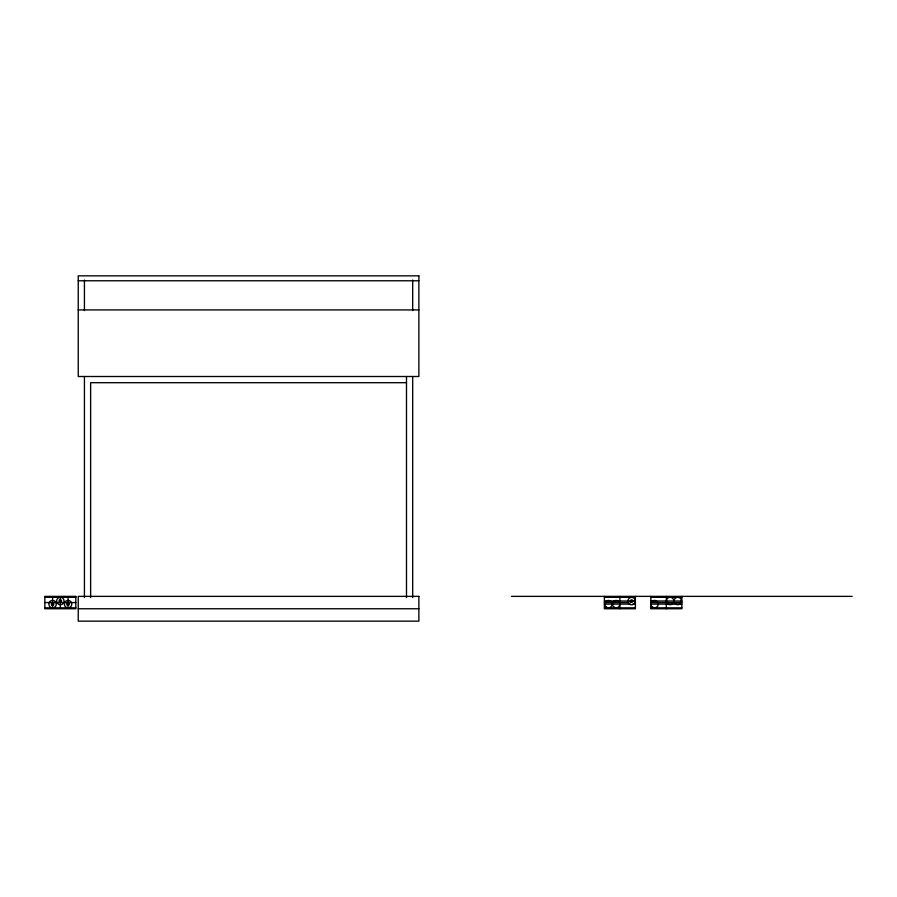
<?xml version="1.0" encoding="UTF-8"?>
<svg xmlns="http://www.w3.org/2000/svg" width="897" height="897" viewBox="0 0 897 897"><rect width="100%" height="100%" fill="white"/><g stroke="black" fill="none" stroke-linecap="round" stroke-linejoin="round"><path stroke-width="1.35" d="M78.241 280.772L418.877 280.772M78.241 309.925L418.877 309.925M406.498 382.694L90.631 382.694L90.631 597.593M511.503 596.37L852.15 596.37M44.85 597.301L75.819 597.301M604.41 597.301L635.379 597.301M650.863 597.301L681.832 597.301M604.41 601.012L635.379 601.012M650.863 601.012L681.832 601.012M44.85 602.56L75.819 602.56M604.41 602.56L628.92 602.56M650.863 602.56L681.832 602.56M604.41 604.107L630.21 604.107M632.8 604.107L635.379 604.107M650.863 604.107L681.832 604.107M44.85 607.83L75.819 607.83M604.41 607.83L635.379 607.83M650.863 607.83L681.832 607.83M78.241 608.76L418.877 608.76M681.832 596.37L681.832 608.76L650.863 608.76L650.863 596.37M666.348 596.37L666.348 608.76M635.379 596.37L635.379 608.76L604.41 608.76L604.41 596.37M619.894 596.37L619.894 608.76M412.687 280.032L412.687 310.586M412.687 376.505L412.687 597.593M406.498 376.505L406.498 597.593M84.43 280.032L84.43 310.586M84.43 376.505L84.43 597.593M68.071 597.301L68.071 607.83A3.711 3.711 0 0 0 71.547 602.795L71.132 601.999A3.711 3.711 0 0 0 65.021 601.999L64.606 602.795A3.711 3.711 0 0 0 68.071 607.83M60.334 597.301A3.711 3.711 0 0 1 63.81 602.336L63.395 603.132A3.711 3.711 0 0 1 57.273 603.132L56.859 602.336A3.711 3.711 0 0 1 60.334 597.301L60.334 607.83M52.587 597.301L52.587 607.83A3.711 3.711 0 0 1 49.122 602.795L49.537 601.999A3.711 3.711 0 0 1 55.648 601.999L56.063 602.795A3.711 3.711 0 0 1 52.587 607.83M418.877 275.85L78.241 275.85L78.241 376.505L418.877 376.505L418.877 275.85M75.819 596.37L44.85 596.37L44.85 608.76L75.819 608.76L75.819 596.37M418.877 596.37L78.241 596.37L78.241 621.15L418.877 621.15L418.877 596.37M629.582 604.186A3.711 3.711 0 0 0 635.334 601.27A3.711 3.711 0 0 0 629.941 597.75A3.711 3.711 0 0 0 629.582 604.186M630.995 602.145A1.233 1.233 0 0 0 632.856 601.068A1.233 1.233 0 0 0 630.995 599.992A1.233 1.233 0 0 0 630.995 602.145M613.884 607.078A3.711 3.711 0 0 0 619.805 604.556A3.711 3.711 0 0 0 614.658 600.698A3.711 3.711 0 0 0 613.884 607.078M606.226 607.078A3.711 3.711 0 0 0 612.146 604.556A3.711 3.711 0 0 0 607 600.698A3.711 3.711 0 0 0 606.226 607.078M667.884 603.984A3.711 3.711 0 0 0 673.815 601.461A3.711 3.711 0 0 0 668.669 597.593A3.711 3.711 0 0 0 667.884 603.984M675.542 603.984A3.711 3.711 0 0 0 681.462 601.461A3.711 3.711 0 0 0 676.316 597.593A3.711 3.711 0 0 0 675.542 603.984M652.321 607.078A3.711 3.711 0 0 0 658.241 604.556A3.711 3.711 0 0 0 653.094 600.698A3.711 3.711 0 0 0 652.321 607.078M59.594 602.01A1.233 1.233 0 0 0 61.568 601.169A1.233 1.233 0 0 0 59.852 599.88A1.233 1.233 0 0 0 59.594 602.01M51.847 605.105A1.233 1.233 0 0 0 53.82 604.264A1.233 1.233 0 0 0 52.104 602.975A1.233 1.233 0 0 0 51.847 605.105M67.331 605.105A1.233 1.233 0 0 0 69.304 604.264A1.233 1.233 0 0 0 67.589 602.975A1.233 1.233 0 0 0 67.331 605.105"/></g></svg>
